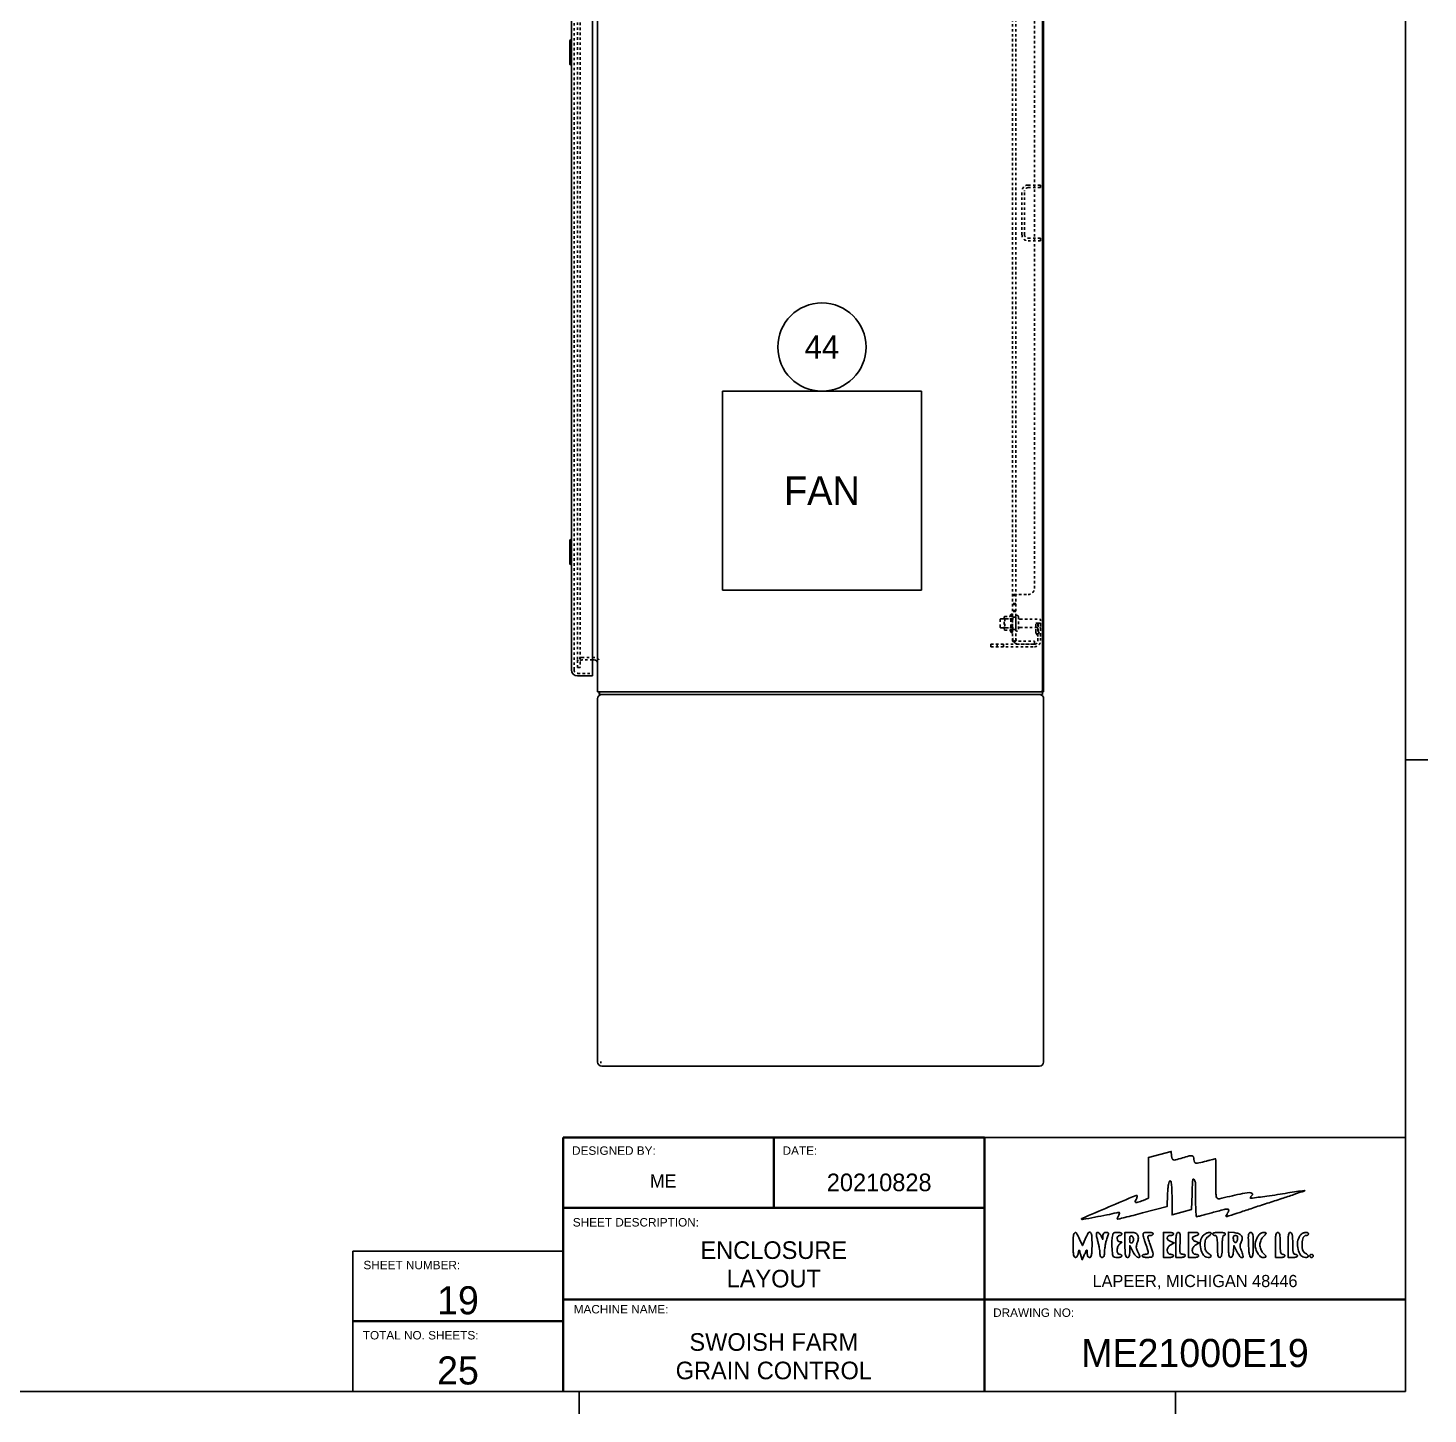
# Model space of a CAD drawing. Header units: inches. Extents: x -15 to 162, y -14 to 102.
# Drawn here: x 105.6 to 162.1, y -13.5 to 42.4 of the extents above; entities that cross this region are included whole.
import ezdxf
from ezdxf.enums import TextEntityAlignment as Align

# ---------------------------------------------------------------- set-up
doc = ezdxf.new("R2010")
doc.units = ezdxf.units.IN
doc.header["$MEASUREMENT"] = 0
doc.linetypes.add('HIDDEN', pattern=[0.2, 0.1, -0.1])
for name, color, linetype in [('ATTRIBUTE', 3, 'Continuous'), ('DEFAULT_2', 8, 'HIDDEN'), ('MAIN_OR_RIGHT_DOOR_ASSEMBLY', 7, 'Continuous'), ('SECONDARY_OR_LEFT_DOOR_ASSEMBLY', 7, 'Continuous'), ('SUBPANEL', 7, 'Continuous'), ('TITLE BLOCK', 8, 'Continuous')]:
    doc.layers.add(name, color=color, linetype=linetype)
doc.styles.add('Title Block', font='arial.ttf')

# ---------------------------------------------------------------- blocks, each defined once
blk = doc.blocks.new('*U15')
for points in [[(32.054, -20.144), (31.965, -20.168), (31.965, -20.327), (31.965, -20.486), (31.923, -20.504, -0.011575), (31.883, -20.519, -0.123232), (31.867, -20.521, -0.429207), (31.861, -20.514, -0.075017), (31.868, -20.496, 0.016852), (31.873, -20.486, 0.025956), (31.876, -20.477, 0.023649), (31.878, -20.469, 0.279589), (31.877, -20.467, 0.284075), (31.868, -20.465, 0.000271), (31.655, -20.556, 0.000261), (31.442, -20.646, 0.53109), (31.441, -20.652, 0.246522), (31.448, -20.654, 0.00061), (31.546, -20.636, 0.004193), (31.64, -20.618, 0.007465), (31.717, -20.601, -0.015975), (31.734, -20.598, -0.282061), (31.739, -20.6, -0.273563), (31.739, -20.605, -0.015249), (31.732, -20.62, 0.017165), (31.727, -20.631, 0.026009), (31.723, -20.64, 0.023795), (31.721, -20.647, 0.264845), (31.722, -20.65, 0.252928), (31.726, -20.651, 0.000628), (31.781, -20.638, 0.003645), (31.845, -20.622, 0.002235), (31.919, -20.603), (32.112, -20.552), (32.115, -20.455, -0.010367), (32.118, -20.412, -0.026178), (32.122, -20.381, -0.031698), (32.127, -20.36, -0.239908), (32.134, -20.352, -0.419857), (32.142, -20.356, -0.045779), (32.146, -20.378, -0.024307), (32.149, -20.416, -0.005069), (32.15, -20.483), (32.15, -20.618), (32.226, -20.596), (32.303, -20.575), (32.307, -20.456, -0.006157), (32.312, -20.343, -0.658537), (32.322, -20.339, -0.186335), (32.333, -20.365, -0.005262), (32.334, -20.485, 0.005914), (32.335, -20.541, 0.009837), (32.337, -20.589, 0.003836), (32.34, -20.629, 0.391449), (32.343, -20.632, 0.061218), (32.35, -20.631, 0.00131), (32.382, -20.623, 0.002999), (32.42, -20.613, 0.002016), (32.463, -20.601, -0.003186), (32.559, -20.576, -0.067949), (32.588, -20.572, -0.478278), (32.595, -20.581, -0.088254), (32.586, -20.603, 0.012281), (32.576, -20.619, 0.091596), (32.573, -20.627, 0.398502), (32.575, -20.63, 0.138134), (32.581, -20.63, -0.003563), (32.594, -20.626, -0.00004), (32.681, -20.598, -0.000124), (32.78, -20.565, -0.000081), (32.896, -20.527, 0.001179), (33.01, -20.49, 0.001986), (33.105, -20.458, 0.000178), (33.19, -20.429, 0.555583), (33.19, -20.428, 0.236023), (33.187, -20.427, 0.000327), (33.126, -20.435, 0.002563), (33.057, -20.446, 0.001565), (32.976, -20.459, -0.003318), (32.894, -20.471, -0.005578), (32.826, -20.48, -0.001265), (32.767, -20.488, -0.449485), (32.764, -20.485, -0.11724), (32.765, -20.481, -0.028143), (32.768, -20.475, -0.027379), (32.773, -20.469, -0.024139), (32.779, -20.463, 0.467866), (32.777, -20.449, 0.180834), (32.756, -20.443, 0.025752), (32.684, -20.455, 0.002782), (32.521, -20.491, -0.190393), (32.506, -20.489, -0.219476), (32.497, -20.476, -0.042404), (32.494, -20.444, -0.002122), (32.494, -20.337, 0.001799), (32.493, -20.276, 0.003005), (32.493, -20.224, 0.000364), (32.492, -20.179, 0.422075), (32.491, -20.178, 0.051145), (32.488, -20.178, 0.000352), (32.469, -20.183, 0.00137), (32.446, -20.189, 0.000875), (32.42, -20.196, -0.007336), (32.36, -20.211, -0.089549), (32.337, -20.212, -0.269745), (32.326, -20.204, -0.098452), (32.322, -20.184, 0.096414), (32.318, -20.163, 0.269666), (32.307, -20.155, 0.097854), (32.284, -20.156, 0.009273), (32.231, -20.171, -0.006091), (32.178, -20.187, -0.11754), (32.161, -20.187, -0.279731), (32.152, -20.179, -0.043108), (32.147, -20.155), (32.144, -20.12)], [(31.376, -20.853, 0.007316), (31.376, -20.903, 0.03703), (31.379, -20.931, 0.08138), (31.385, -20.946, 0.273713), (31.393, -20.951, 0.168316), (31.4, -20.949, 0.08124), (31.407, -20.942, 0.064959), (31.412, -20.931, 0.046944), (31.415, -20.918, -0.004779), (31.419, -20.895, -0.516008), (31.421, -20.894, -0.198593), (31.424, -20.897, -0.002061), (31.433, -20.927), (31.446, -20.97), (31.465, -20.927, -0.002235), (31.478, -20.897, -0.18041), (31.482, -20.894, -0.528171), (31.484, -20.895, -0.006158), (31.485, -20.918, 0.041084), (31.487, -20.932, 0.082191), (31.491, -20.943, 0.115162), (31.497, -20.949, 0.148642), (31.505, -20.951, 0.258593), (31.514, -20.946, 0.093584), (31.519, -20.932, 0.039364), (31.522, -20.905, 0.006994), (31.523, -20.853, 0.013793), (31.521, -20.779, 0.202366), (31.51, -20.756, 0.473475), (31.494, -20.759, 0.029852), (31.47, -20.807), (31.448, -20.859), (31.425, -20.807, 0.025807), (31.401, -20.761, 0.482182), (31.387, -20.759, 0.196031), (31.377, -20.78, 0.011101)], [(31.567, -20.819, -0.011228), (31.574, -20.847, -0.010219), (31.579, -20.875, -0.010287), (31.583, -20.9, -0.032245), (31.584, -20.918, 0.039687), (31.586, -20.932, 0.085127), (31.589, -20.943, 0.122098), (31.595, -20.949, 0.146572), (31.603, -20.951, 0.173501), (31.611, -20.948, 0.129272), (31.617, -20.94, 0.071071), (31.62, -20.926, 0.021401), (31.621, -20.904, -0.029143), (31.623, -20.882, -0.015863), (31.627, -20.855, -0.015759), (31.632, -20.828, -0.024047), (31.639, -20.806, 0.006971), (31.65, -20.774, 0.108397), (31.651, -20.762, 0.306008), (31.646, -20.757, 0.065683), (31.633, -20.755, 0.079521), (31.622, -20.757, 0.130985), (31.615, -20.762, 0.118265), (31.61, -20.77, 0.05793), (31.608, -20.783), (31.607, -20.81), (31.594, -20.783, 0.041935), (31.588, -20.772, 0.047128), (31.58, -20.763, 0.052891), (31.572, -20.757, 0.139403), (31.565, -20.755, 0.270303), (31.559, -20.759, 0.136249), (31.557, -20.768, 0.049563), (31.559, -20.786, 0.008812)], [(31.681, -20.795, 0.020019), (31.679, -20.815, 0.008766), (31.679, -20.841, 0.008659), (31.679, -20.868, 0.011456), (31.681, -20.894, 0.012553), (31.684, -20.929, 0.119947), (31.69, -20.943, 0.198295), (31.7, -20.95, 0.045204), (31.721, -20.951, 0.032751), (31.735, -20.951, 0.050337), (31.746, -20.948, 0.065043), (31.754, -20.944, 0.249719), (31.757, -20.939, 0.148195), (31.755, -20.934, 0.098894), (31.751, -20.93, 0.082425), (31.745, -20.928, 0.064853), (31.738, -20.927, -0.299278), (31.724, -20.918, -0.111821), (31.72, -20.894, -0.087579), (31.726, -20.866, -0.134363), (31.741, -20.846, 0.005777), (31.755, -20.835, 0.22845), (31.757, -20.832, 0.395521), (31.755, -20.83, 0.011517), (31.741, -20.829, -0.224035), (31.726, -20.822, -0.153467), (31.72, -20.804, -0.166632), (31.724, -20.787, -0.247969), (31.738, -20.779, 0.064853), (31.745, -20.779, 0.082425), (31.751, -20.776, 0.098894), (31.755, -20.772, 0.148195), (31.757, -20.767, 0.249255), (31.754, -20.762, 0.065248), (31.746, -20.758, 0.050468), (31.735, -20.756, 0.032852), (31.721, -20.755, 0.039619), (31.701, -20.756, 0.15851), (31.691, -20.762, 0.139501), (31.685, -20.773, 0.028245)], [(31.781, -20.853, 0.006994), (31.782, -20.905, 0.039364), (31.785, -20.932, 0.093584), (31.79, -20.946, 0.258593), (31.8, -20.951, 0.171382), (31.808, -20.949, 0.12597), (31.814, -20.941, 0.071752), (31.817, -20.927, 0.023085), (31.819, -20.905), (31.819, -20.859), (31.843, -20.905, 0.029092), (31.854, -20.923, 0.036571), (31.866, -20.938, 0.03977), (31.877, -20.948, 0.167418), (31.886, -20.951, 0.107056), (31.895, -20.95, 0.307114), (31.898, -20.945, 0.098199), (31.895, -20.935, 0.009507), (31.884, -20.912, -0.028488), (31.874, -20.89, -0.074064), (31.87, -20.872, -0.074591), (31.872, -20.855, -0.029202), (31.879, -20.832, 0.067378), (31.886, -20.797, 0.179306), (31.879, -20.774, 0.173835), (31.859, -20.759, 0.062714), (31.823, -20.755), (31.781, -20.755)], [(31.849, -20.81, -0.063462), (31.848, -20.819, -0.063483), (31.844, -20.828, -0.069477), (31.839, -20.834, -0.116646), (31.833, -20.838, -0.186684), (31.827, -20.838, -0.16323), (31.822, -20.833, -0.092267), (31.819, -20.824, -0.034783), (31.818, -20.81, -0.034783), (31.819, -20.797, -0.092267), (31.822, -20.787, -0.16323), (31.827, -20.783, -0.186684), (31.833, -20.783, -0.116646), (31.839, -20.786, -0.069477), (31.844, -20.793, -0.063483), (31.848, -20.801, -0.063462)], [(31.924, -20.764, 0.185345), (31.923, -20.771, 0.012116), (31.927, -20.791, 0.016298), (31.933, -20.814, 0.011366), (31.942, -20.841, -0.004936), (31.961, -20.896, -0.082876), (31.964, -20.915, -0.305016), (31.958, -20.924, -0.093948), (31.941, -20.927, 0.048028), (31.931, -20.928, 0.068025), (31.923, -20.93, 0.088204), (31.918, -20.934, 0.191087), (31.916, -20.939, 0.277684), (31.919, -20.944, 0.052312), (31.929, -20.948, 0.042582), (31.943, -20.951, 0.027026), (31.959, -20.951, 0.060806), (31.989, -20.948, 0.293992), (32, -20.936, 0.120504), (31.999, -20.912, 0.008947), (31.978, -20.849, -0.003873), (31.963, -20.803, -0.079133), (31.961, -20.788, -0.31512), (31.965, -20.782, -0.087652), (31.978, -20.779, 0.04941), (31.988, -20.779, 0.069405), (31.995, -20.776, 0.089576), (32, -20.772, 0.186826), (32.002, -20.767, 0.359992), (31.995, -20.758, 0.038107), (31.966, -20.755, 0.037892), (31.937, -20.756, 0.229395)], [(32.082, -20.853), (32.082, -20.951), (32.122, -20.951, 0.029145), (32.137, -20.951, 0.045523), (32.15, -20.948, 0.057272), (32.159, -20.944, 0.26699), (32.162, -20.939, 0.191087), (32.16, -20.934, 0.088204), (32.155, -20.93, 0.068025), (32.147, -20.928, 0.048028), (32.137, -20.927, -0.22988), (32.119, -20.918, -0.177271), (32.112, -20.897, -0.131929), (32.12, -20.87, -0.130712), (32.14, -20.852), (32.167, -20.837), (32.14, -20.827, -0.104724), (32.121, -20.815, -0.188258), (32.113, -20.799, -0.257133), (32.12, -20.785, -0.155961), (32.137, -20.779, 0.048028), (32.147, -20.779, 0.068025), (32.155, -20.776, 0.088204), (32.16, -20.772, 0.191087), (32.162, -20.767, 0.266956), (32.159, -20.762, 0.057262), (32.15, -20.758, 0.04552), (32.137, -20.756, 0.029145), (32.122, -20.755), (32.082, -20.755)], [(32.18, -20.853), (32.18, -20.951), (32.213, -20.951, 0.034237), (32.227, -20.951, 0.039166), (32.239, -20.948, 0.042873), (32.249, -20.944, 0.138974), (32.254, -20.939, 0.21303), (32.255, -20.935, 0.177792), (32.252, -20.93, 0.099774), (32.245, -20.928, 0.045834), (32.235, -20.927, -0.117317), (32.221, -20.923, -0.215978), (32.214, -20.914, -0.069512), (32.211, -20.894, -0.005651), (32.213, -20.841, 0.00763), (32.215, -20.795, 0.04558), (32.213, -20.772, 0.116497), (32.208, -20.759, 0.240237), (32.199, -20.755, 0.258373), (32.19, -20.76, 0.093426), (32.184, -20.774, 0.039346), (32.181, -20.802, 0.006998)], [(32.279, -20.853), (32.279, -20.951), (32.319, -20.951, 0.029145), (32.334, -20.951, 0.045523), (32.347, -20.948, 0.057272), (32.356, -20.944, 0.26699), (32.359, -20.939, 0.191087), (32.357, -20.934, 0.088204), (32.351, -20.93, 0.068025), (32.343, -20.928, 0.048028), (32.334, -20.927, -0.22988), (32.316, -20.918, -0.177271), (32.309, -20.897, -0.131929), (32.317, -20.87, -0.130712), (32.337, -20.852), (32.364, -20.837), (32.337, -20.827, -0.073774), (32.317, -20.817, -0.21909), (32.31, -20.804, -0.256412), (32.316, -20.791, -0.092814), (32.334, -20.783, 0.062734), (32.355, -20.775, 0.412254), (32.357, -20.765, 0.231771), (32.346, -20.757, 0.040045), (32.319, -20.755), (32.279, -20.755)], [(32.395, -20.779, 0.157965), (32.373, -20.824, 0.093693), (32.375, -20.883, 0.104867), (32.397, -20.933, 0.238867), (32.433, -20.951, 0.067597), (32.45, -20.949, 0.342889), (32.456, -20.942, 0.213846), (32.451, -20.931, 0.037361), (32.432, -20.917, -0.080305), (32.421, -20.907, -0.081907), (32.413, -20.894, -0.063489), (32.409, -20.877, -0.027883), (32.408, -20.853, -0.027883), (32.409, -20.829, -0.063489), (32.413, -20.812, -0.081907), (32.421, -20.799, -0.080305), (32.432, -20.789, 0.025323), (32.442, -20.782, 0.03201), (32.45, -20.775, 0.033519), (32.455, -20.769, 0.163755), (32.457, -20.764, 0.339728), (32.451, -20.756, 0.126675), (32.435, -20.756, 0.075222), (32.414, -20.765, 0.060543)], [(32.469, -20.767, 0.148195), (32.471, -20.772, 0.098894), (32.475, -20.776, 0.082425), (32.481, -20.779, 0.064853), (32.488, -20.779, -0.241448), (32.497, -20.784, -0.103378), (32.502, -20.797, -0.044348), (32.505, -20.821, -0.008455), (32.506, -20.865, 0.008455), (32.507, -20.91, 0.044348), (32.51, -20.934, 0.103378), (32.515, -20.947, 0.241448), (32.524, -20.951, 0.241448), (32.533, -20.947, 0.103378), (32.539, -20.934, 0.044348), (32.542, -20.91, 0.008455), (32.543, -20.865, -0.01259), (32.544, -20.832, -0.022889), (32.546, -20.804, -0.020168), (32.55, -20.783, -0.350432), (32.555, -20.779, 0.099038), (32.56, -20.779, 0.097945), (32.564, -20.776, 0.097945), (32.566, -20.772, 0.099038), (32.567, -20.767, 0.295869), (32.564, -20.762, 0.04382), (32.553, -20.758, 0.037669), (32.537, -20.756, 0.023598), (32.518, -20.755, 0.023598), (32.499, -20.756, 0.037669), (32.484, -20.758, 0.04382), (32.472, -20.762, 0.295869)], [(32.592, -20.852, 0.00721), (32.593, -20.903, 0.036993), (32.596, -20.931, 0.081942), (32.601, -20.946, 0.273266), (32.61, -20.951, 0.189289), (32.618, -20.948, 0.095755), (32.624, -20.94, 0.061849), (32.629, -20.925, 0.026537), (32.631, -20.905), (32.635, -20.859), (32.659, -20.905, 0.032145), (32.682, -20.944, 0.245611), (32.7, -20.953, 0.484084), (32.708, -20.943, 0.042423), (32.696, -20.906, -0.020374), (32.687, -20.881, -0.065919), (32.684, -20.863, -0.085082), (32.685, -20.848, -0.050766), (32.692, -20.831, 0.105404), (32.7, -20.803, 0.180604), (32.694, -20.781, 0.147367), (32.672, -20.765, 0.064415), (32.637, -20.757), (32.592, -20.753)], [(32.664, -20.807, -0.041303), (32.661, -20.818, -0.056112), (32.657, -20.827, -0.069458), (32.652, -20.833, -0.193098), (32.647, -20.835, -0.193098), (32.642, -20.833, -0.069458), (32.637, -20.827, -0.056112), (32.633, -20.818, -0.041303), (32.631, -20.807, -0.04615), (32.63, -20.795, -0.12236), (32.633, -20.786, -0.161672), (32.639, -20.781, -0.100145), (32.647, -20.779, -0.100145), (32.656, -20.781, -0.161672), (32.662, -20.786, -0.12236), (32.664, -20.795, -0.04615)], [(32.75, -20.853, 0.008462), (32.752, -20.9, 0.032832), (32.756, -20.929, 0.057973), (32.762, -20.946, 0.291159), (32.77, -20.951, 0.293716), (32.778, -20.946, 0.065472), (32.783, -20.93, 0.03385), (32.786, -20.902, 0.007802), (32.787, -20.853, 0.006304), (32.786, -20.799, 0.045192), (32.783, -20.773, 0.124489), (32.777, -20.76, 0.220503), (32.766, -20.755, 0.218721), (32.756, -20.76, 0.136927), (32.75, -20.772, 0.046094), (32.748, -20.798, 0.005761)], [(32.843, -20.764, 0.094659), (32.828, -20.779, 0.041125), (32.814, -20.803, 0.040818), (32.804, -20.829, 0.069353), (32.801, -20.853, 0.081353), (32.806, -20.885, 0.058894), (32.822, -20.918, 0.062991), (32.842, -20.943, 0.192104), (32.863, -20.951, 0.039041), (32.881, -20.95, 0.371636), (32.885, -20.945, 0.182794), (32.882, -20.935, 0.013412), (32.862, -20.915, -0.061571), (32.853, -20.902, -0.039751), (32.845, -20.886, -0.039427), (32.84, -20.869, -0.055778), (32.838, -20.853, -0.055778), (32.84, -20.837, -0.039427), (32.845, -20.82, -0.039751), (32.853, -20.804, -0.061571), (32.862, -20.792, 0.01161), (32.872, -20.782, 0.016057), (32.88, -20.773, 0.012597), (32.886, -20.765, 0.157369), (32.887, -20.761, 0.356709), (32.883, -20.756, 0.068557), (32.871, -20.755, 0.056583), (32.855, -20.758, 0.072396)], [(32.961, -20.853), (32.961, -20.951), (32.997, -20.951, 0.031626), (33.012, -20.951, 0.048861), (33.023, -20.948, 0.06271), (33.032, -20.944, 0.254951), (33.034, -20.939, 0.148195), (33.033, -20.934, 0.098894), (33.029, -20.93, 0.082425), (33.023, -20.928, 0.064853), (33.016, -20.927, -0.241448), (33.007, -20.922, -0.103378), (33.001, -20.909, -0.044348), (32.998, -20.885, -0.008455), (32.997, -20.841, 0.008455), (32.997, -20.796, 0.044348), (32.994, -20.772, 0.103378), (32.988, -20.76, 0.241448), (32.979, -20.755, 0.258593), (32.97, -20.76, 0.093584), (32.964, -20.774, 0.039364), (32.961, -20.802, 0.006994)], [(33.059, -20.853), (33.059, -20.951), (33.096, -20.951, 0.031626), (33.11, -20.951, 0.048861), (33.122, -20.948, 0.06271), (33.13, -20.944, 0.254951), (33.133, -20.939, 0.148195), (33.131, -20.934, 0.098894), (33.127, -20.93, 0.082425), (33.121, -20.928, 0.064853), (33.114, -20.927, -0.241448), (33.105, -20.922, -0.103378), (33.099, -20.909, -0.044348), (33.096, -20.885, -0.008455), (33.096, -20.841, 0.008455), (33.095, -20.796, 0.044348), (33.092, -20.772, 0.103378), (33.086, -20.76, 0.241448), (33.077, -20.755, 0.258593), (33.068, -20.76, 0.093584), (33.063, -20.774, 0.039364), (33.06, -20.802, 0.006994)], [(33.152, -20.782, 0.126643), (33.134, -20.83, 0.08921), (33.138, -20.888, 0.103093), (33.16, -20.935, 0.231798), (33.195, -20.951, 0.067597), (33.212, -20.949, 0.342889), (33.218, -20.942, 0.213846), (33.213, -20.931, 0.037361), (33.194, -20.917, -0.194574), (33.173, -20.889, -0.074599), (33.169, -20.84, -0.083057), (33.179, -20.795, -0.305325), (33.201, -20.779, 0.070083), (33.208, -20.779, 0.085896), (33.214, -20.776, 0.100138), (33.217, -20.772, 0.138107), (33.219, -20.767, 0.324907), (33.211, -20.757, 0.134586), (33.192, -20.756, 0.087499), (33.169, -20.765, 0.097748)], [(33.231, -20.939, 0.099038), (33.232, -20.944, 0.097945), (33.234, -20.948, 0.097945), (33.238, -20.951, 0.099038), (33.243, -20.951, 0.099038), (33.248, -20.951, 0.097945), (33.252, -20.948, 0.097945), (33.255, -20.944, 0.099038), (33.255, -20.939, 0.099038), (33.255, -20.934, 0.097945), (33.252, -20.93, 0.097945), (33.248, -20.928, 0.099038), (33.243, -20.927, 0.099038), (33.238, -20.928, 0.097945), (33.234, -20.93, 0.097945), (33.232, -20.934, 0.099038)]]:
    blk.add_lwpolyline(points, format="xyb", close=True)
at = {"layer": 'TITLE BLOCK'}
for p, q in [((33.98, 0), (33.98, -22.002)), ((33.98, -17.052), (34.156, -17.052)), ((33.98, -20.012), (30.68, -20.012)), ((27.379, -20.902), (25.729, -20.902)), ((25.729, -21.452), (25.729, -20.902)), ((25.729, -21.452), (25.729, -22.002)), ((33.98, -22.002), (0, -22.002)), ((27.503, -22.002), (27.503, -22.178)), ((32.178, -22.002), (32.178, -22.178))]:
    blk.add_line(p, q, dxfattribs=at)
at = {"layer": 'TITLE BLOCK', "linetype": 'Continuous', "lineweight": 35}
for p, q in [((27.379, -22.002), (27.379, -20.012)), ((27.379, -20.012), (30.68, -20.012)), ((29.029, -20.012), (29.029, -20.562)), ((30.68, -22.002), (30.68, -20.012)), ((27.379, -20.562), (30.68, -20.562)), ((27.379, -21.282), (30.68, -21.282)), ((30.68, -21.282), (33.98, -21.282)), ((25.729, -21.452), (27.379, -21.452))]:
    blk.add_line(p, q, dxfattribs=at)
blk.add_text('LAPEER, MICHIGAN 48446', height=0.09563).set_placement((32.33, -21.136), align=Align.MIDDLE_CENTER)
at = {"layer": 'ATTRIBUTE'}
blk.add_text('ME', height=0.1031, dxfattribs=at).set_placement((28.162, -20.352), align=Align.MIDDLE_CENTER)
for tag, height, p in [('DESDATE', 0.138, (29.855, -20.363)), ('DESCRIPTION1', 0.138, (29.029, -20.894)), ('DESCRIPTION2', 0.138, (29.029, -21.117)), ('SHEET', 0.22, (26.554, -21.287)), ('MACHNAME1', 0.138, (29.029, -21.614)), ('DRAWINGNUM', 0.22, (32.33, -21.7)), ('MACHNAME2', 0.138, (29.029, -21.837))]:
    blk.add_attdef(tag, text='', height=height, dxfattribs=at).set_placement(p, align=Align.MIDDLE)
blk.add_attdef('TOTAL', text='', height=0.22, dxfattribs=at).set_placement((26.554, -21.837), align=Align.MIDDLE_CENTER)
at = {"layer": 'TITLE BLOCK', "attachment_point": 1, "style": 'Title Block'}
for s, insert, char_height in [('DESIGNED BY:', (27.448, -20.081), 0.06601), ('DATE:', (29.098, -20.081), 0.066), ('SHEET DESCRIPTION:', (27.454, -20.643), 0.06601), ('SHEET NUMBER:', (25.813, -20.978), 0.06601), ('MACHINE NAME:', (27.461, -21.324), 0.06601), ('TOTAL NO. SHEETS:', (25.808, -21.528), 0.06601)]:
    blk.add_mtext(s, dxfattribs=dict(at, insert=insert, char_height=char_height))
at = {"layer": 'TITLE BLOCK', "insert": (30.748, -21.351), "char_height": 0.06601, "width": 0.63532, "attachment_point": 1, "style": 'Title Block'}
blk.add_mtext('DRAWING NO:', dxfattribs=at)
blk = doc.blocks.new('ENCLOSURE')
at = {"color": 3, "linetype": 'Continuous'}
for p, q in [((128.624, 15.595), (128.624, 87.387)), ((146.572, 15.658), (146.572, 87.325)), ((146.624, 15.595), (146.624, 87.387)), ((128.624, 15.595), (146.572, 15.595)), ((128.624, 15.325), (128.624, 0.658)), ((146.624, 0.658), (146.624, 15.325)), ((128.791, 0.491), (146.458, 0.491))]:
    blk.add_line(p, q, dxfattribs=at)
at = {"color": 7, "linetype": 'Continuous'}
for p, q in [((128.482, 16.887), (128.42, 16.887)), ((128.675, 15.588), (128.684, 15.595)), ((128.688, 15.537), (128.689, 15.522)), ((128.701, 15.491), (128.701, 15.595)), ((146.572, 15.491), (128.701, 15.491)), ((146.572, 15.595), (146.624, 15.595)), ((146.572, 15.491), (146.572, 15.595)), ((128.749, 0.611), (128.749, 0.684))]:
    blk.add_line(p, q, dxfattribs=at)
for points in [[(128.675, 15.588), (128.676, 15.586), (128.678, 15.583), (128.68, 15.58), (128.681, 15.576), (128.683, 15.572), (128.684, 15.567), (128.685, 15.562), (128.686, 15.557), (128.686, 15.552), (128.687, 15.547), (128.688, 15.542), (128.688, 15.537)], [(128.689, 15.522), (128.69, 15.517), (128.69, 15.513), (128.691, 15.509), (128.692, 15.506), (128.692, 15.503), (128.693, 15.5), (128.694, 15.497), (128.695, 15.495), (128.696, 15.494), (128.697, 15.493), (128.699, 15.492), (128.7, 15.492), (128.701, 15.491)]]:
    blk.add_lwpolyline(points, dxfattribs=at)
for centre, radius, start, end in [((128.482, 16.745), 0.142, 0, 90), ((128.871, 15.738), 0.246, 215.3305, 217.3941)]:
    blk.add_arc(centre, radius, start, end, dxfattribs=at)
at = {"color": 3, "linetype": 'Continuous'}
for centre, radius, start, end in [((128.791, 15.325), 0.167, 90, 180), ((146.458, 15.325), 0.167, 0, 81), ((146.51, 15.658), 0.0625, 270, 0), ((128.791, 0.658), 0.167, 180, 270), ((146.458, 0.658), 0.167, 270, 0)]:
    blk.add_arc(centre, radius, start, end, dxfattribs=at)
at = {"layer": 'DEFAULT_2', "color": 8, "linetype": 'HIDDEN'}
for p, q in [((127.812, 86.017), (127.812, 16.896)), ((127.916, 86.408), (127.916, 16.575)), ((145.749, 34.05), (145.749, 35.807)), ((145.853, 34.05), (145.853, 35.807)), ((145.996, 36.054), (146.499, 36.054)), ((145.996, 35.95), (146.499, 35.95)), ((146.499, 36.054), (146.499, 35.95)), ((145.996, 33.908), (146.499, 33.908)), ((146.499, 33.804), (146.499, 33.908)), ((146.499, 33.804), (145.996, 33.804)), ((145.304, 18.722), (145.304, 18.011)), ((145.374, 18.701), (145.374, 18.032)), ((144.874, 18.519), (144.874, 18.213)), ((144.904, 18.549), (145.499, 18.549)), ((144.904, 18.183), (145.499, 18.183)), ((145.038, 18.622), (145.038, 18.111)), ((145.058, 18.55), (145.038, 18.57)), ((145.058, 18.183), (145.038, 18.163)), ((145.049, 18.644), (145.276, 18.644)), ((145.049, 18.089), (145.276, 18.089)), ((145.354, 18.55), (145.058, 18.55)), ((145.058, 18.55), (145.058, 18.183)), ((145.354, 18.183), (145.058, 18.183)), ((145.354, 18.55), (145.374, 18.57)), ((145.354, 18.55), (145.354, 18.183)), ((145.354, 18.183), (145.374, 18.163)), ((145.499, 18.631), (145.499, 18.102)), ((145.605, 18.631), (145.605, 18.102)), ((145.668, 18.532), (146.469, 18.532)), ((145.668, 18.2), (146.469, 18.2)), ((146.305, 18.366), (146.395, 18.366)), ((146.305, 18.026), (146.305, 18.366)), ((146.409, 18.191), (146.305, 18.191)), ((146.395, 18.366), (146.499, 18.366)), ((146.395, 17.665), (146.395, 18.366)), ((146.409, 18.026), (146.409, 18.366)), ((146.499, 18.366), (146.46, 18.366)), ((146.499, 17.665), (146.499, 18.502)), ((144.499, 17.523), (146.253, 17.523)), ((144.499, 17.419), (144.499, 17.523)), ((144.746, 17.419), (144.746, 17.523)), ((145.002, 17.419), (145.002, 17.523)), ((146.327, 17.959), (146.376, 17.891)), ((146.411, 18.02), (146.46, 17.952)), ((128.482, 16.991), (127.998, 16.991)), ((144.499, 17.419), (146.253, 17.419)), ((127.812, 16.896), (127.812, 16.805)), ((127.812, 16.763), (127.812, 16.805)), ((127.812, 16.575), (127.812, 16.763)), ((127.812, 16.575), (127.916, 16.575)), ((128.42, 16.887), (127.998, 16.887))]:
    blk.add_line(p, q, dxfattribs=at)
for centre, radius, start, end in [((145.996, 35.807), 0.246, 90, 180), ((145.996, 35.807), 0.142, 90, 180), ((145.996, 34.05), 0.246, 180, 270), ((145.996, 34.05), 0.142, 180, 270), ((145.258, 18.654), 0.01, 270, 336.0321), ((145.904, 18.366), 0.698, 149.3369, 156.0321), ((145.336, 18.701), 0.0384, 0, 145.5503), ((145.552, 18.631), 0.053, 0, 180), ((144.904, 18.519), 0.03, 90, 180), ((144.904, 18.213), 0.03, 180, 270), ((145.179, 18.622), 0.141, 174.7919, 180), ((145.179, 18.111), 0.141, 180, 185.2081), ((145.049, 18.634), 0.01, 90, 174.8062), ((145.049, 18.099), 0.01, 185.1938, 270), ((145.258, 18.079), 0.01, 23.9679, 90), ((145.904, 18.366), 0.698, 203.9679, 210.6631), ((145.552, 18.102), 0.053, 180, 0), ((145.668, 18.595), 0.0625, 180, 270), ((145.668, 18.138), 0.0625, 90, 180), ((146.469, 18.502), 0.03, 0, 90), ((146.469, 18.23), 0.03, 270, 0), ((145.336, 18.032), 0.0384, 214.4497, 0), ((146.253, 17.665), 0.246, 270, 0), ((146.253, 17.665), 0.142, 270, 0), ((146.419, 18.026), 0.114, 180, 215.7539), ((146.291, 17.831), 0.104, 0, 35.7539), ((146.419, 18.026), 0.01, 180, 215.7539), ((146.291, 17.831), 0.208, 0, 35.7539), ((127.998, 16.805), 0.186, 90, 180), ((128, 16.808), 0.188, 115.6927, 130.1157), ((128.482, 16.745), 0.246, 37.2414, 90), ((127.998, 16.805), 0.0823, 90, 180)]:
    blk.add_arc(centre, radius, start, end, dxfattribs=at)
at = {"layer": 'MAIN_OR_RIGHT_DOOR_ASSEMBLY', "color": 3, "linetype": 'Continuous'}
for p, q in [((127.566, 16.488), (127.566, 86.495)), ((128.42, 16.365), (128.42, 86.617)), ((127.813, 16.241), (128.42, 16.241))]:
    blk.add_line(p, q, dxfattribs=at)
at = {"layer": 'MAIN_OR_RIGHT_DOOR_ASSEMBLY', "color": 8, "linetype": 'HIDDEN'}
for p, q in [((127.67, 16.488), (127.67, 86.495)), ((127.813, 16.345), (128.4, 16.345))]:
    blk.add_line(p, q, dxfattribs=at)
at = {"layer": 'MAIN_OR_RIGHT_DOOR_ASSEMBLY', "color": 7, "linetype": 'Continuous'}
for p, q in [((127.506, 41.893), (127.506, 40.923)), ((127.566, 41.908), (127.521, 41.908)), ((127.553, 41.808), (127.553, 41.008)), ((127.521, 40.908), (127.566, 40.908)), ((127.506, 21.726), (127.506, 20.756)), ((127.566, 21.741), (127.521, 21.741)), ((127.553, 21.641), (127.553, 20.841)), ((127.521, 20.741), (127.566, 20.741)), ((128.4, 16.345), (128.42, 16.345)), ((128.42, 16.345), (128.42, 16.241))]:
    blk.add_line(p, q, dxfattribs=at)
for points in [[(127.551, 41.844), (127.552, 41.839), (127.552, 41.833), (127.552, 41.827), (127.553, 41.821), (127.553, 41.814), (127.553, 41.808)], [(127.553, 41.008), (127.553, 41.002), (127.553, 40.996), (127.552, 40.989), (127.552, 40.984), (127.552, 40.978), (127.551, 40.972)], [(127.551, 21.678), (127.552, 21.672), (127.552, 21.666), (127.552, 21.66), (127.553, 21.654), (127.553, 21.648), (127.553, 21.641)], [(127.553, 20.841), (127.553, 20.835), (127.553, 20.829), (127.552, 20.823), (127.552, 20.817), (127.552, 20.811), (127.551, 20.805)]]:
    blk.add_lwpolyline(points, dxfattribs=at)
for centre, start, end in [((127.521, 41.893), 90, 180), ((127.551, 41.893), 0, 90), ((127.521, 40.923), 180, 270), ((127.551, 40.923), 270, 0), ((127.521, 21.726), 90, 180), ((127.551, 21.726), 0, 90), ((127.521, 20.756), 180, 270), ((127.551, 20.756), 270, 0)]:
    blk.add_arc(centre, 0.015, start, end, dxfattribs=at)
at = {"layer": 'MAIN_OR_RIGHT_DOOR_ASSEMBLY', "color": 3, "linetype": 'Continuous'}
for centre, radius, start, end in [((127.813, 16.488), 0.246, 180, 270), ((128.4, 16.365), 0.02, 270, 0)]:
    blk.add_arc(centre, radius, start, end, dxfattribs=at)
at = {"layer": 'MAIN_OR_RIGHT_DOOR_ASSEMBLY', "color": 8, "linetype": 'HIDDEN'}
blk.add_arc((127.813, 16.488), 0.142, 180, 270, dxfattribs=at)
at = {"layer": 'SECONDARY_OR_LEFT_DOOR_ASSEMBLY', "color": 8, "linetype": 'HIDDEN'}
for p, q in [((127.67, 16.488), (127.67, 86.495)), ((127.813, 16.345), (128.4, 16.345))]:
    blk.add_line(p, q, dxfattribs=at)
blk.add_arc((127.813, 16.488), 0.142, 180, 270, dxfattribs=at)
at = {"layer": 'SUBPANEL', "color": 8, "linetype": 'HIDDEN'}
for p, q in [((145.374, 17.648), (145.374, 85.335)), ((145.499, 17.648), (145.499, 85.335)), ((146.249, 19.773), (146.249, 83.21)), ((145.499, 19.487), (145.374, 19.487)), ((145.428, 19.523), (145.999, 19.523)), ((145.499, 19.162), (145.374, 19.162)), ((145.499, 19.126), (145.374, 19.126)), ((145.499, 18.881), (145.374, 18.881)), ((145.499, 18.845), (145.374, 18.845)), ((145.499, 18.616), (145.374, 18.616)), ((145.499, 18.116), (145.374, 18.116)), ((145.499, 17.648), (145.374, 17.648)), ((145.428, 17.609), (145.525, 17.689)), ((145.611, 17.648), (146.249, 17.648)), ((146.249, 17.523), (145.611, 17.523)), ((146.249, 17.648), (146.249, 17.523))]:
    blk.add_line(p, q, dxfattribs=at)
for points in [[(145.393, 19.506), (145.39, 19.504), (145.387, 19.503), (145.385, 19.501), (145.382, 19.499), (145.38, 19.497), (145.378, 19.496), (145.376, 19.494), (145.375, 19.492), (145.375, 19.49), (145.374, 19.489), (145.374, 19.487)], [(145.385, 19.501), (145.382, 19.499), (145.38, 19.497), (145.378, 19.496), (145.376, 19.494), (145.375, 19.492), (145.375, 19.49), (145.374, 19.489), (145.374, 19.487)], [(145.4, 19.509), (145.397, 19.507), (145.393, 19.506)], [(145.428, 19.523), (145.426, 19.521), (145.424, 19.52), (145.421, 19.518), (145.418, 19.516), (145.415, 19.515), (145.411, 19.513), (145.408, 19.512), (145.4, 19.509)], [(145.514, 19.503), (145.51, 19.5), (145.508, 19.499), (145.506, 19.498), (145.504, 19.496), (145.503, 19.495), (145.501, 19.493), (145.5, 19.492), (145.5, 19.49), (145.499, 19.489), (145.499, 19.487)], [(145.5, 19.492), (145.5, 19.49), (145.499, 19.489), (145.499, 19.487)], [(145.506, 19.498), (145.504, 19.496), (145.503, 19.495), (145.501, 19.493)], [(145.525, 19.523), (145.525, 19.521), (145.525, 19.519), (145.525, 19.518), (145.525, 19.516), (145.525, 19.514), (145.524, 19.513), (145.523, 19.511), (145.522, 19.51), (145.52, 19.508), (145.519, 19.507), (145.517, 19.506), (145.516, 19.504), (145.514, 19.503)], [(145.52, 19.508), (145.519, 19.507), (145.517, 19.506)], [(145.525, 19.516), (145.525, 19.514), (145.524, 19.513), (145.523, 19.511), (145.522, 19.51)], [(145.525, 19.523), (145.525, 19.521), (145.525, 19.519), (145.525, 19.518)], [(145.404, 17.624), (145.397, 17.628), (145.393, 17.629), (145.39, 17.631), (145.387, 17.632), (145.385, 17.634), (145.382, 17.635), (145.38, 17.637), (145.378, 17.639), (145.376, 17.641), (145.375, 17.643), (145.375, 17.645), (145.374, 17.646), (145.374, 17.648)], [(145.428, 17.609), (145.426, 17.611), (145.424, 17.614), (145.421, 17.616), (145.418, 17.617), (145.415, 17.619), (145.411, 17.621), (145.408, 17.623), (145.404, 17.624)], [(145.44, 17.648), (145.44, 17.648), (145.44, 17.648), (145.439, 17.648), (145.44, 17.648), (145.44, 17.648), (145.44, 17.648), (145.441, 17.648), (145.441, 17.648), (145.442, 17.648), (145.442, 17.648), (145.443, 17.648)], [(145.503, 17.671), (145.503, 17.671), (145.503, 17.671), (145.503, 17.67), (145.502, 17.67), (145.502, 17.67), (145.502, 17.67), (145.501, 17.669), (145.5, 17.669), (145.5, 17.669), (145.499, 17.668), (145.499, 17.668), (145.498, 17.668), (145.497, 17.667), (145.497, 17.667), (145.496, 17.667), (145.495, 17.666), (145.495, 17.666), (145.494, 17.666), (145.493, 17.665), (145.493, 17.665), (145.492, 17.664), (145.491, 17.664), (145.49, 17.664), (145.49, 17.663), (145.489, 17.663), (145.488, 17.663), (145.487, 17.662), (145.486, 17.662), (145.486, 17.661), (145.485, 17.661), (145.484, 17.661), (145.483, 17.66), (145.482, 17.66), (145.481, 17.66), (145.48, 17.659), (145.479, 17.659), (145.479, 17.658), (145.478, 17.658), (145.477, 17.658), (145.476, 17.657), (145.475, 17.657), (145.474, 17.657), (145.472, 17.656), (145.471, 17.656), (145.47, 17.655), (145.469, 17.655), (145.468, 17.655), (145.467, 17.654), (145.466, 17.654), (145.465, 17.654), (145.464, 17.653), (145.462, 17.653), (145.461, 17.652), (145.46, 17.652), (145.459, 17.652), (145.458, 17.652), (145.457, 17.651), (145.456, 17.651), (145.455, 17.651), (145.454, 17.65), (145.453, 17.65), (145.452, 17.65), (145.451, 17.65), (145.45, 17.649), (145.449, 17.649), (145.448, 17.649), (145.447, 17.649), (145.446, 17.649), (145.445, 17.648), (145.444, 17.648), (145.443, 17.648), (145.442, 17.648), (145.442, 17.648), (145.441, 17.648), (145.44, 17.648), (145.44, 17.648), (145.44, 17.648)], [(145.517, 17.675), (145.514, 17.671), (145.512, 17.669), (145.51, 17.667), (145.508, 17.665), (145.506, 17.662), (145.504, 17.66), (145.503, 17.658), (145.501, 17.655), (145.5, 17.653), (145.5, 17.651), (145.499, 17.649), (145.499, 17.648)], [(145.5, 17.668), (145.5, 17.668), (145.501, 17.669), (145.501, 17.669), (145.501, 17.669), (145.502, 17.67), (145.502, 17.67), (145.503, 17.67), (145.503, 17.67), (145.503, 17.671), (145.503, 17.671), (145.503, 17.671)], [(145.525, 17.689), (145.525, 17.688), (145.525, 17.687), (145.525, 17.686), (145.525, 17.685), (145.525, 17.684), (145.524, 17.683), (145.523, 17.682), (145.522, 17.68), (145.52, 17.679), (145.519, 17.677), (145.517, 17.675)]]:
    blk.add_lwpolyline(points, dxfattribs=at)
for centre, radius, start, end in [((145.999, 19.773), 0.25, 270, 0), ((145.611, 17.76), 0.237, 180, 270), ((145.611, 17.76), 0.112, 180, 270)]:
    blk.add_arc(centre, radius, start, end, dxfattribs=at)
blk = doc.blocks.new('FAN')
for p, q in [((0, 4.015), (0, -4.015)), ((8.03, 4.015), (0, 4.015)), ((8.03, -4.015), (8.03, 4.015)), ((0, -4.015), (8.03, -4.015))]:
    blk.add_line(p, q)
blk.add_text('FAN', height=1.1455).set_placement((4.015, 0), align=Align.MIDDLE_CENTER)

msp = doc.modelspace()

# ---------------------------------------------------------------- linework, layer by layer
at = {"linetype": 'Continuous'}
msp.add_circle((137.675, 29.515), 1.781, dxfattribs=at)

# ---------------------------------------------------------------- block references
at = {"xscale": 5.150152606739742, "yscale": 5.150152606739742, "zscale": 5.150152606739742}
msp.add_blockref('*U15', (-13.771, 100.673), dxfattribs=at).add_auto_attribs({'DRAWINGNUM': 'ME21000E19', 'SHEET': '19', 'TOTAL': '25', 'DESCRIPTION1': 'ENCLOSURE', 'DESCRIPTION2': 'LAYOUT', 'MACHNAME1': 'SWOISH FARM', 'MACHNAME2': 'GRAIN CONTROL', 'DESDATE': '20210828'})
for name, p in [('ENCLOSURE', (0, 0)), ('FAN', (133.66, 23.719))]:
    msp.add_blockref(name, p)

# ---------------------------------------------------------------- texts
at = {"linetype": 'Continuous'}
msp.add_text('44', height=0.9374, dxfattribs=at).set_placement((137.675, 29.515), align=Align.MIDDLE)

doc.saveas('drawing.dxf')
